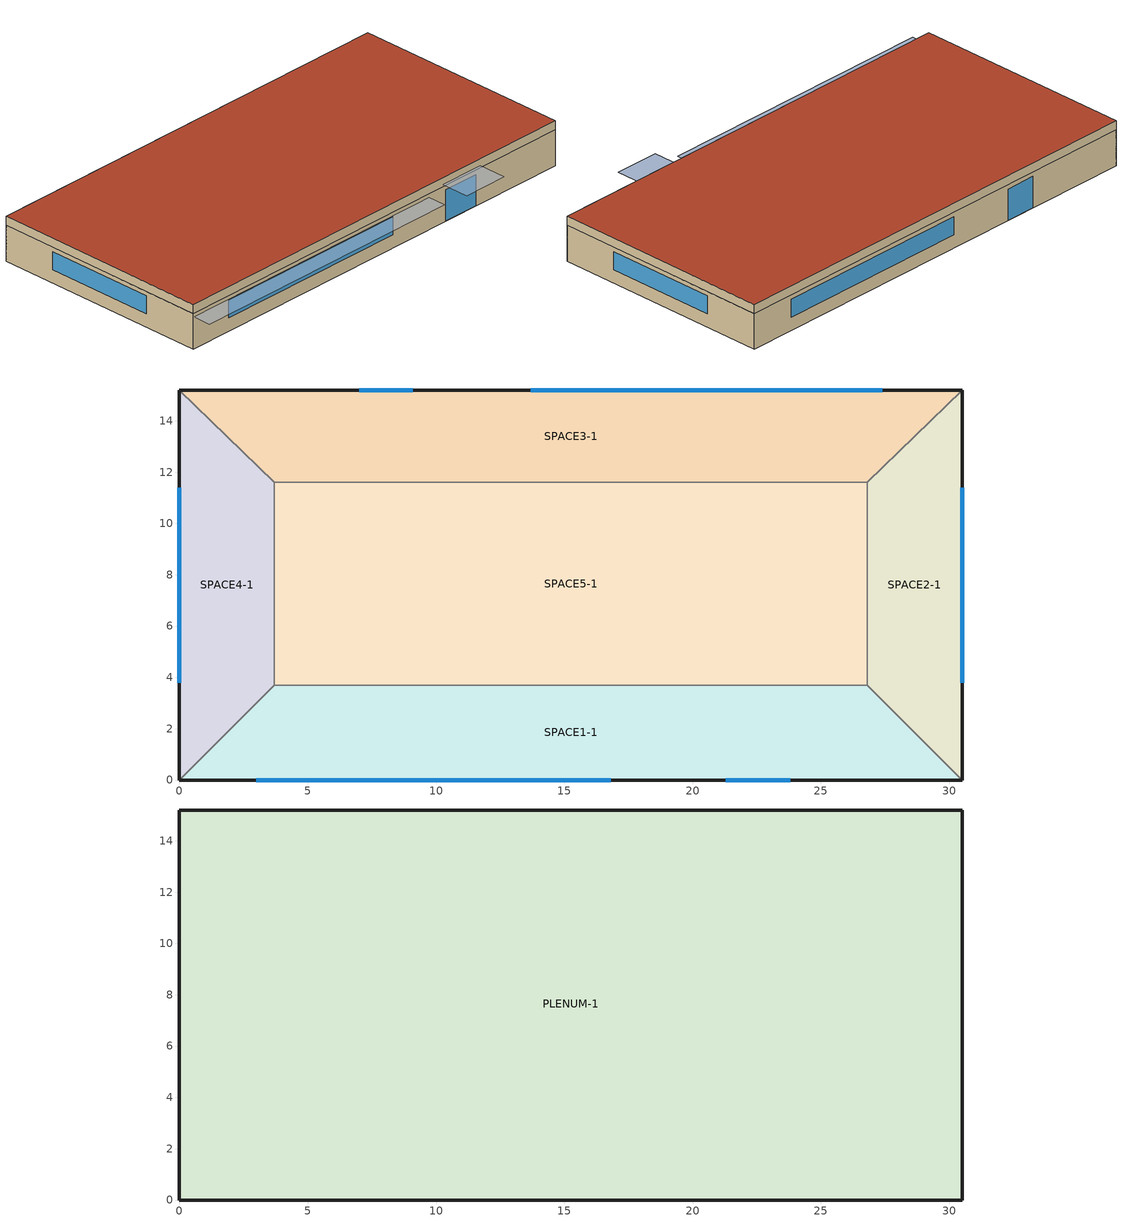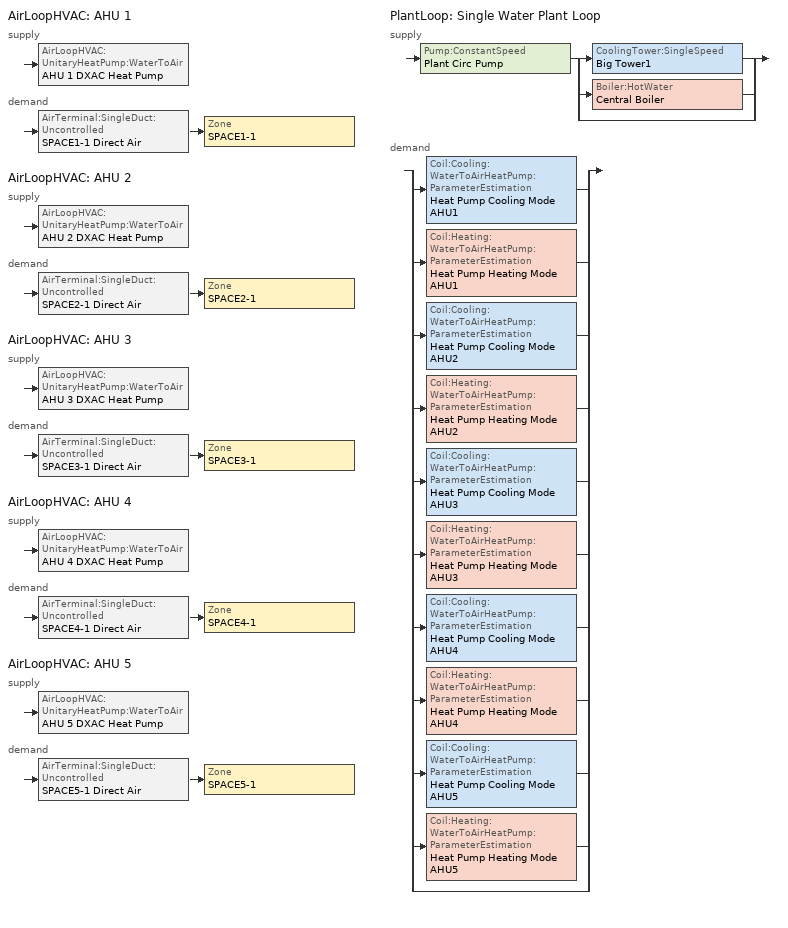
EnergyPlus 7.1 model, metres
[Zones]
SPACE1-1
 floor ground (FLOOR-SLAB-1): 26.8,3.7 30.5,0 0,0 3.7,3.7 z0
 wall outside (WALL-1): 0,0 30.5,0 z0:2.4
 wall to SPACE2-1 (INT-WALL-1): 30.5,0 26.8,3.7 z0:2.4
 wall to SPACE4-1 (INT-WALL-1): 3.7,3.7 0,0 z0:2.4
 wall to SPACE5-1 (INT-WALL-1): 26.8,3.7 3.7,3.7 z0:2.4
 window (Dbl Clr 3mm/13mm Air): 3,0 16.8,0 z0.9:2.1
 window (Sgl Grey 3mm): 21.3,0 23.8,0 z0:2.1
SPACE2-1
 floor ground (FLOOR-SLAB-1): 26.8,11.6 30.5,15.2 30.5,0 26.8,3.7 z0
 wall outside (WALL-1): 30.5,0 30.5,15.2 z0:2.4
 wall to SPACE3-1 (INT-WALL-1): 30.5,15.2 26.8,11.6 z0:2.4
 wall to SPACE5-1 (INT-WALL-1): 26.8,11.6 26.8,3.7 z0:2.4
 window (Dbl Clr 3mm/13mm Air): 30.5,3.8 30.5,11.4 z0.9:2.1
SPACE3-1
 floor ground (FLOOR-SLAB-1): 26.8,11.6 3.7,11.6 0,15.2 30.5,15.2 z0
 wall outside (WALL-1): 30.5,15.2 0,15.2 z0:2.4
 wall to SPACE4-1 (INT-WALL-1): 0,15.2 3.7,11.6 z0:2.4
 wall to SPACE5-1 (INT-WALL-1): 3.7,11.6 26.8,11.6 z0:2.4
 window (Dbl Clr 3mm/13mm Air): 27.4,15.2 13.7,15.2 z0.9:2.1
 window (Sgl Grey 3mm): 9.1,15.2 7,15.2 z0:2.1
SPACE4-1
 floor ground (FLOOR-SLAB-1): 3.7,3.7 0,0 0,15.2 3.7,11.6 z0
 wall outside (WALL-1): 0,15.2 0,0 z0:2.4
 wall to SPACE5-1 (INT-WALL-1): 3.7,3.7 3.7,11.6 z0:2.4
 window (Dbl Clr 3mm/13mm Air): 0,11.4 0,3.8 z0.9:2.1
SPACE5-1
 floor ground (FLOOR-SLAB-1): 26.8,11.6 26.8,3.7 3.7,3.7 3.7,11.6 z0
PLENUM-1
 floor to SPACE1-1 (CLNG-1): 26.8,3.7 30.5,0 0,0 3.7,3.7 z2.4
 floor to SPACE2-1 (CLNG-1): 26.8,11.6 30.5,15.2 30.5,0 26.8,3.7 z2.4
 floor to SPACE3-1 (CLNG-1): 26.8,11.6 3.7,11.6 0,15.2 30.5,15.2 z2.4
 floor to SPACE4-1 (CLNG-1): 3.7,3.7 0,0 0,15.2 3.7,11.6 z2.4
 floor to SPACE5-1 (CLNG-1): 26.8,11.6 26.8,3.7 3.7,3.7 3.7,11.6 z2.4
 wall outside (WALL-1): 0,0 30.5,0 30.5,15.2 0,15.2 0,0 z2.4:3
 roof outside (ROOF-1): 0,15.2 0,0 30.5,0 30.5,15.2 z3
shading: 0,-1.3 0,0 19.8,0 19.8,-1.3 z2.2; 21,-2 21,0 24.1,0 24.1,-2 z2.6
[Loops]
AirLoopHVAC 'AHU 1'
 supply: AirLoopHVAC:UnitaryHeatPump:WaterToAir 'AHU 1 DXAC Heat Pump'
 demand: AirTerminal:SingleDuct:Uncontrolled 'SPACE1-1 Direct Air' > Zone 'SPACE1-1'
AirLoopHVAC 'AHU 2'
 supply: AirLoopHVAC:UnitaryHeatPump:WaterToAir 'AHU 2 DXAC Heat Pump'
 demand: AirTerminal:SingleDuct:Uncontrolled 'SPACE2-1 Direct Air' > Zone 'SPACE2-1'
AirLoopHVAC 'AHU 3'
 supply: AirLoopHVAC:UnitaryHeatPump:WaterToAir 'AHU 3 DXAC Heat Pump'
 demand: AirTerminal:SingleDuct:Uncontrolled 'SPACE3-1 Direct Air' > Zone 'SPACE3-1'
AirLoopHVAC 'AHU 4'
 supply: AirLoopHVAC:UnitaryHeatPump:WaterToAir 'AHU 4 DXAC Heat Pump'
 demand: AirTerminal:SingleDuct:Uncontrolled 'SPACE4-1 Direct Air' > Zone 'SPACE4-1'
AirLoopHVAC 'AHU 5'
 supply: AirLoopHVAC:UnitaryHeatPump:WaterToAir 'AHU 5 DXAC Heat Pump'
 demand: AirTerminal:SingleDuct:Uncontrolled 'SPACE5-1 Direct Air' > Zone 'SPACE5-1'
PlantLoop 'Single Water Plant Loop'
 supply: Pump:ConstantSpeed 'Plant Circ Pump' > split
  | CoolingTower:SingleSpeed 'Big Tower1'
  | Boiler:HotWater 'Central Boiler'
  | bypass
 demand: split
  | Coil:Cooling:WaterToAirHeatPump:ParameterEstimation 'Heat Pump Cooling Mode AHU1'
  | Coil:Heating:WaterToAirHeatPump:ParameterEstimation 'Heat Pump Heating Mode AHU1'
  | Coil:Cooling:WaterToAirHeatPump:ParameterEstimation 'Heat Pump Cooling Mode AHU2'
  | Coil:Heating:WaterToAirHeatPump:ParameterEstimation 'Heat Pump Heating Mode AHU2'
  | Coil:Cooling:WaterToAirHeatPump:ParameterEstimation 'Heat Pump Cooling Mode AHU3'
  | Coil:Heating:WaterToAirHeatPump:ParameterEstimation 'Heat Pump Heating Mode AHU3'
  | Coil:Cooling:WaterToAirHeatPump:ParameterEstimation 'Heat Pump Cooling Mode AHU4'
  | Coil:Heating:WaterToAirHeatPump:ParameterEstimation 'Heat Pump Heating Mode AHU4'
  | Coil:Cooling:WaterToAirHeatPump:ParameterEstimation 'Heat Pump Cooling Mode AHU5'
  | Coil:Heating:WaterToAirHeatPump:ParameterEstimation 'Heat Pump Heating Mode AHU5'
  | bypass
[Building]
Building: North Axis {deg}=30; Terrain=City; Loads Convergence Tolerance Value=0.04; Temperature Convergence Tolerance Value {deltaC}=0.4; Solar Distribution=FullExterior; Maximum Number of Warmup Days=25; Minimum Number of Warmup Days=6
[Site:Location]
CHICAGO_IL_USA TMY2-94846: Latitude {deg}=41.78; Longitude {deg}=-87.75; Time Zone {hr}=-6; Elevation {m}=190
[SizingPeriod:DesignDay] Day of Month=21; Humidity Condition Type=Wetbulb; Barometric Pressure {Pa}=99063; Rain Indicator=No; Snow Indicator=No; Daylight Saving Time Indicator=No; Solar Model Indicator=ASHRAEClearSky
Name | Month | Day Type | Maximum Dry-Bulb Temperature {C} | Daily Dry-Bulb Temperature Range {deltaC} | Wetbulb or DewPoint at Maximum Dry-Bulb {C} | Wind Speed {m/s} | Wind Direction {deg} | Sky Clearness
CHICAGO_IL_USA Annual Heating 99% Design Conditions DB | 1 | WinterDesignDay | -17.3 | 0 | -17.3 | 4.9 | 270 | 0
CHICAGO_IL_USA Annual Cooling 1% Design Conditions DB/MCWB | 7 | SummerDesignDay | 31.5 | 10.7 | 23 | 5.3 | 230 | 1
[Site:GroundTemperature:BuildingSurface]
20.03, 20.03, 20.13, 20.3, 20.43, 20.52, 20.62, 20.77, 20.78, 20.55, 20.44, 20.2
[Material] Thermal Absorptance=0.9
Name | Roughness | Thickness {m} | Conductivity {W/m-K} | Density {kg/m3} | Specific Heat {J/kg-K} | Solar Absorptance | Visible Absorptance
RG01 | Rough | 0.0127 | 1.442 | 881 | 1674 | 0.65 | 0.65
BR01 | VeryRough | 0.0095 | 0.162 | 1121 | 1464 | 0.7 | 0.7
IN46 | VeryRough | 0.0762 | 0.023 | 24 | 1590 | 0.5 | 0.5
WD01 | MediumSmooth | 0.0191 | 0.115 | 513 | 1381 | 0.78 | 0.78
PW03 | MediumSmooth | 0.0127 | 0.115 | 545 | 1213 | 0.78 | 0.78
IN02 | Rough | 0.0901 | 0.043 | 10 | 837 | 0.75 | 0.75
GP01 | MediumSmooth | 0.0127 | 0.16 | 801 | 837 | 0.75 | 0.75
GP02 | MediumSmooth | 0.0159 | 0.16 | 801 | 837 | 0.75 | 0.75
CC03 | MediumRough | 0.1016 | 1.31 | 2243 | 837 | 0.65 | 0.65
[Material:NoMass]
MAT-CLNG-1: Roughness=Rough; Thermal Resistance {m2-K/W}=0.652259; Thermal Absorptance=0.65; Solar Absorptance=0.65; Visible Absorptance=0.65
[Material:AirGap]
AL21: Thermal Resistance {m2-K/W}=0.157
[Construction]
ROOF-1: RG01, BR01, IN46, WD01
WALL-1: WD01, PW03, IN02, GP01
CLNG-1: MAT-CLNG-1
FLOOR-SLAB-1: CC03
INT-WALL-1: GP02, AL21, GP02
Dbl Clr 3mm/13mm Air: CLEAR 3MM, AIR 13MM, CLEAR 3MM
Sgl Grey 3mm: GREY 3MM
[WindowMaterial:Gas]
AIR 13MM: Gas Type=Air; Thickness {m}=0.0127
[WindowMaterial:Glazing] Optical Data Type=SpectralAverage; Thickness {m}=0.003; Infrared Transmittance at Normal Incidence=0; Front Side Infrared Hemispherical Emissivity=0.84; Back Side Infrared Hemispherical Emissivity=0.84; Conductivity {W/m-K}=0.9
Name | Solar Transmittance at Normal Incidence | Front Side Solar Reflectance at Normal Incidence | Back Side Solar Reflectance at Normal Incidence | Visible Transmittance at Normal Incidence | Front Side Visible Reflectance at Normal Incidence | Back Side Visible Reflectance at Normal Incidence
CLEAR 3MM | 0.837 | 0.075 | 0.075 | 0.898 | 0.081 | 0.081
GREY 3MM | 0.626 | 0.061 | 0.061 | 0.611 | 0.061 | 0.061
[Zone] Type=1; Multiplier=1
Name | Ceiling Height {m} | Volume {m3}
PLENUM-1 | 0.6096 | 283.2
SPACE1-1; SPACE3-1 | 2.4384 | 239.247
SPACE2-1; SPACE4-1 | 2.4384 | 103.311
SPACE5-1 | 2.4384 | 447.683
[ZoneInfiltration:DesignFlowRate] Schedule=INFIL-SCH; Design Flow Rate Calculation Method=flow/zone; Constant Term Coefficient=0; Temperature Term Coefficient=0; Velocity Term Coefficient=0.2237; Velocity Squared Term Coefficient=0
Name | Zone or ZoneList | Design Flow Rate {m3/s}
SPACE1-1 Infil 1 | SPACE1-1 | 0.0167
SPACE2-1 Infil 1 | SPACE2-1 | 0.00717
SPACE3-1 Infil 1 | SPACE3-1 | 0.0167
SPACE4-1 Infil 1 | SPACE4-1 | 0.00717
SPACE5-1 Infil 1 | SPACE5-1 | 0.031089
[People] Number of People Schedule=OCCUPY-1; Number of People Calculation Method=people; Fraction Radiant=0.3; Activity Level Schedule=ActSchd
Name | Zone or ZoneList | Number of People
SPACE1-1 People 1 | SPACE1-1 | 11
SPACE2-1 People 1 | SPACE2-1 | 5
SPACE3-1 People 1 | SPACE3-1 | 11
SPACE4-1 People 1 | SPACE4-1 | 5
SPACE5-1 People 1 | SPACE5-1 | 20
[Lights] Schedule=LIGHTS-1; Design Level Calculation Method=LightingLevel; Return Air Fraction=0.2; Fraction Radiant=0.59; Fraction Visible=0.2; Fraction Replaceable=0
Name | Zone or ZoneList | Lighting Level {W}
SPACE1-1 Lights 1 | SPACE1-1 | 1584
SPACE2-1 Lights 1 | SPACE2-1 | 684
SPACE3-1 Lights 1 | SPACE3-1 | 1584
SPACE4-1 Lights 1 | SPACE4-1 | 684
SPACE5-1 Lights 1 | SPACE5-1 | 2964
[ElectricEquipment] Schedule=EQUIP-1; Design Level Calculation Method=EquipmentLevel; Fraction Latent=0; Fraction Radiant=0.3; Fraction Lost=0
Name | Zone or ZoneList | Design Level {W}
SPACE1-1 ElecEq 1 | SPACE1-1 | 1056
SPACE2-1 ElecEq 1 | SPACE2-1 | 456
SPACE3-1 ElecEq 1 | SPACE3-1 | 1056
SPACE4-1 ElecEq 1 | SPACE4-1 | 456
SPACE5-1 ElecEq 1 | SPACE5-1 | 1976
[Sizing:Plant]
Name | Loop Type | Design Loop Exit Temperature {C} | Loop Design Temperature Difference {deltaC}
Hot Water Loop | heating | 82 | 11
Chilled Water Loop | cooling | 7.22 | 6.67
[ZoneControl:Thermostat] Control Type Schedule=Zone Control Type Sched; Control 1=CoolingSetPoint; Control 2=HeatingSetpoint; Control 3=DualSetPoint
Name | Zone or ZoneList
SPACE1-1 Control | SPACE1-1
SPACE2-1 Control | SPACE2-1
SPACE3-1 Control | SPACE3-1
SPACE4-1 Control | SPACE4-1
SPACE5-1 Control | SPACE5-1
[ThermostatSetpoint:SingleHeating]
HeatingSetpoint: Setpoint Temperature Schedule=Htg-SetP-Sch
[ThermostatSetpoint:SingleCooling]
CoolingSetpoint: Setpoint Temperature Schedule=Clg-SetP-Sch
[ThermostatSetpoint:DualSetpoint]
DualSetPoint: Heating Setpoint Temperature Schedule=Htg-SetP-Sch; Cooling Setpoint Temperature Schedule=Clg-SetP-Sch
[Sizing:Zone] Zone Cooling Design Supply Air Temperature {C}=14; Zone Heating Design Supply Air Temperature {C}=50; Zone Cooling Design Supply Air Humidity Ratio {kg-H2O/kg-air}=0.008; Zone Heating Design Supply Air Humidity Ratio {kg-H2O/kg-air}=0.008; Zone Heating Sizing Factor=0; Zone Cooling Sizing Factor=0; Cooling Design Air Flow Method=DesignDay; Cooling Design Air Flow Rate {m3/s}=0; Heating Design Air Flow Method=DesignDay; Heating Design Air Flow Rate {m3/s}=0
Name | Design Specification Outdoor Air Object
SPACE1-1 | SZ DSOA SPACE1-1
SPACE2-1 | SZ DSOA SPACE2-1
SPACE3-1 | SZ DSOA SPACE3-1
SPACE4-1 | SZ DSOA SPACE4-1
SPACE5-1 | SZ DSOA SPACE5-1
[DesignSpecification:OutdoorAir] Outdoor Air Method=flow/person; Outdoor Air Flow per Person {m3/s-person}=0.00944; Outdoor Air Flow per Zone Floor Area {m3/s-m2}=0; Outdoor Air Flow per Zone {m3/s}=0
SZ DSOA SPACE1-1; SZ DSOA SPACE2-1; SZ DSOA SPACE3-1; SZ DSOA SPACE4-1; SZ DSOA SPACE5-1
[Zone equipment]
SPACE1-1: SPACE1-1 Direct Air
SPACE2-1: SPACE2-1 Direct Air
SPACE3-1: SPACE3-1 Direct Air
SPACE4-1: SPACE4-1 Direct Air
SPACE5-1: SPACE5-1 Direct Air
[AirTerminal:SingleDuct:Uncontrolled] Availability Schedule=FanAvailSched; Maximum Air Flow Rate {m3/s}=autosize
SPACE1-1 Direct Air; SPACE2-1 Direct Air; SPACE3-1 Direct Air; SPACE4-1 Direct Air; SPACE5-1 Direct Air
[Sizing:System] Type of Load to Size On=sensible; Design Outdoor Air Flow Rate {m3/s}=0; Minimum System Air Flow Ratio=1; Preheat Design Temperature {C}=7; Preheat Design Humidity Ratio {kg-H2O/kg-Air}=0.008; Precool Design Temperature {C}=11; Precool Design Humidity Ratio {kg-H2O/kg-Air}=0.008; Central Cooling Design Supply Air Temperature {C}=12; Central Heating Design Supply Air Temperature {C}=50; Sizing Option=noncoincident; 100% Outdoor Air in Cooling=no; 100% Outdoor Air in Heating=no; Central Cooling Design Supply Air Humidity Ratio {kg-H2O/kg-Air}=0.008; Central Heating Design Supply Air Humidity Ratio {kg-H2O/kg-Air}=0.008; Cooling Design Air Flow Method=DesignDay; Cooling Design Air Flow Rate {m3/s}=0; Heating Design Air Flow Method=DesignDay; Heating Design Air Flow Rate {m3/s}=0
AHU 1; AHU 2; AHU 3; AHU 4; AHU 5
[AirLoopHVAC] Design Supply Air Flow Rate {m3/s}=autosize
AHU 1; AHU 2; AHU 3; AHU 4; AHU 5
[AvailabilityManager:Scheduled] Schedule=FanAvailSched
AHU 1 Availability 1; AHU 2 Availability 1; AHU 3 Availability 1; AHU 4 Availability 1; AHU 5 Availability 1
[AirLoopHVAC:UnitaryHeatPump:WaterToAir] Availability Schedule=FanAvailSched; Supply Air Flow Rate {m3/s}=2; Heating Convergence=0.001; Cooling Convergence=0.001; Maximum Cycling Rate {cycles/hr}=2.5; Heat Pump Time Constant {s}=60; Fraction of On-Cycle Power Use=0.01; Heat Pump Fan Delay Time {s}=60; Maximum Supply Air Temperature from Supplemental Heater {C}=50; Maximum Outdoor Dry-Bulb Temperature for Supplemental Heater Operation {C}=21; Fan Placement=BlowThrough; Supply Air Fan Operating Mode Schedule=CyclingFanSch
Name | Controlling Zone or Thermostat Location | Supply Air Fan | Heating Coil | Cooling Coil | Supplemental Heating Coil
AHU 1 DXAC Heat Pump | SPACE1-1 | AHU 1 Supply Fan | Heat Pump Heating Mode AHU1 | Heat Pump Cooling Mode AHU1 | Heat Pump DX Supp Heating Coil AHU1
AHU 2 DXAC Heat Pump | SPACE2-1 | AHU 2 Supply Fan | Heat Pump Heating Mode AHU2 | Heat Pump Cooling Mode AHU2 | Heat Pump DX Supp Heating Coil AHU2
AHU 3 DXAC Heat Pump | SPACE3-1 | AHU 3 Supply Fan | Heat Pump Heating Mode AHU3 | Heat Pump Cooling Mode AHU3 | Heat Pump DX Supp Heating Coil AHU3
AHU 4 DXAC Heat Pump | SPACE4-1 | AHU 4 Supply Fan | Heat Pump Heating Mode AHU4 | Heat Pump Cooling Mode AHU4 | Heat Pump DX Supp Heating Coil AHU4
AHU 5 DXAC Heat Pump | SPACE5-1 | AHU 5 Supply Fan | Heat Pump Heating Mode AHU5 | Heat Pump Cooling Mode AHU5 | Heat Pump DX Supp Heating Coil AHU5
[Fan:OnOff] Availability Schedule=FanAvailSched; Fan Efficiency=0.7; Pressure Rise {Pa}=600; Maximum Flow Rate {m3/s}=2; Motor Efficiency=0.9; Motor In Airstream Fraction=1
AHU 1 Supply Fan; AHU 2 Supply Fan; AHU 3 Supply Fan; AHU 4 Supply Fan; AHU 5 Supply Fan
[Coil:Cooling:WaterToAirHeatPump:ParameterEstimation] Compressor Type=Scroll; Refrigerant Type=R22; Design Source Side Flow Rate {m3/s}=0.0015; Nominal Cooling Coil Capacity {W}=38000; Nominal Time for Condensate Removal to Begin {s}=0; Ratio of Initial Moisture Evaporation Rate and Steady State Latent Capacity=0; High Pressure Cutoff {Pa}=4000000; Low Pressure Cutoff {Pa}=0; Load Side Total Heat Transfer Coefficient {W/K}=3780.19; Load Side Outside Surface Heat Transfer Coefficient {W/K}=3411.03; Superheat Temperature at the Evaporator Outlet {C}=1.57066; Compressor Power Losses {W}=2235.29; Compressor Efficiency=1.34624; Refrigerant Volume Flow Rate {m3/s}=0.00974424; Volume Ratio=2.30803; Leak Rate Coefficient=0.020653; Source Side Heat Transfer Coefficient {W/K}=1927.57
Heat Pump Cooling Mode AHU1; Heat Pump Cooling Mode AHU2; Heat Pump Cooling Mode AHU3; Heat Pump Cooling Mode AHU4; Heat Pump Cooling Mode AHU5
[Coil:Heating:WaterToAirHeatPump:ParameterEstimation] Compressor Type=Scroll; Refrigerant Type=R22; Design Source Side Flow Rate {m3/s}=0.0015; Nominal Heating Coil Capacity {W}=38000; High Pressure Cutoff=4000000; Low Pressure Cutoff {Pa}=0; Load Side Total Heat Transfer Coefficient {W/K}=5795.05; Superheat Temperature at the Evaporator Outlet {C}=1.56696; Compressor Power Losses {W}=3913.38; Compressor Efficiency=1.26356; Refrigerant Volume Flow Rate {m3/s}=0.00699573; Volume Ratio=4.96167; Leak Rate Coefficient=2.0775e-06; Source Side Heat Transfer Coefficient {W/K}=4003.22
Heat Pump HEATING Mode AHU1; Heat Pump HEATING Mode AHU2; Heat Pump HEATING Mode AHU3; Heat Pump HEATING Mode AHU4; Heat Pump HEATING Mode AHU5
[Coil:Heating:Gas] Availability Schedule=FanAvailSched; Gas Burner Efficiency=0.8; Nominal Capacity {W}=32000
Heat Pump DX Supp Heating Coil AHU1; Heat Pump DX Supp Heating Coil AHU2; Heat Pump DX Supp Heating Coil AHU3; Heat Pump DX Supp Heating Coil AHU4; Heat Pump DX Supp Heating Coil AHU5
[PlantLoop]
Single Water Plant Loop: Fluid Type=Water; Plant Equipment Operation Scheme=Plant Loop Operation; Maximum Loop Temperature {C}=98; Minimum Loop Temperature {C}=10; Maximum Loop Flow Rate {m3/s}=0.007; Minimum Loop Flow Rate {m3/s}=0; Plant Loop Volume {m3}=autocalculate; Load Distribution Scheme=Sequential; Plant Loop Demand Calculation Scheme=DualSetPointDeadband
[SetpointManager:Scheduled:DualSetpoint] Control Variable=Temperature; High Setpoint Schedule=Plant Loop High Temp Schedule; Low Setpoint Schedule=Plant Loop Low Temp Schedule
Name | Setpoint Node or NodeList
Water Loop Setpoint Manager | Plant Supply Outlet Node
Central Boiler Setpoint Manager | Central Boiler Outlet Node
[PlantEquipmentOperationSchemes]
Plant Loop Operation: Control Scheme 1=Central Plant Heating Only; Control Scheme 1 Schedule=PlantHeatingOnSched; Control Scheme 2=Central Plant Cooling Only; Control Scheme 2 Schedule=PlantCoolingOnSched
[PlantEquipmentOperation:HeatingLoad]
Central Plant Heating Only: Load Range 1 Lower Limit {W}=0; Load Range 1 Upper Limit {W}=1000000; Range 1 Equipment List=heating plant
[PlantEquipmentList]
heating plant: Central Boiler
cooling plant: Big Tower1
[PlantEquipmentOperation:CoolingLoad]
Central Plant Cooling Only: Load Range 1 Lower Limit {W}=0; Load Range 1 Upper Limit {W}=1000000; Range 1 Equipment List=cooling plant
[CoolingTower:SingleSpeed]
Big Tower1: Design Water Flow Rate {m3/s}=0.007; Design Air Flow Rate {m3/s}=50; Fan Power at Design Air Flow Rate {W}=3000; U-Factor Times Area Value at Design Air Flow Rate {W/K}=2000; Air Flow Rate in Free Convection Regime {m3/s}=0; U-Factor Times Area Value at Free Convection Air Flow Rate {W/K}=0; Performance Input Method=UFactorTimesAreaAndDesignWaterFlowRate
[Pump:ConstantSpeed]
Plant Circ Pump: Rated Flow Rate {m3/s}=0.007; Rated Pump Head {Pa}=5000; Rated Power Consumption {W}=50; Motor Efficiency=0.87; Fraction of Motor Inefficiencies to Fluid Stream=0; Pump Control Type=CONTINUOUS
[Boiler:HotWater]
Central Boiler: Fuel Type=NaturalGas; Nominal Capacity {W}=150000; Nominal Thermal Efficiency=0.8; Efficiency Curve Temperature Evaluation Variable=LeavingBoiler; Normalized Boiler Efficiency Curve=BoilerEfficiency; Design Water Outlet Temperature {C}=81; Design Water Flow Rate {m3/s}=0.007; Minimum Part Load Ratio=0; Maximum Part Load Ratio=1.2; Optimum Part Load Ratio=1; Water Outlet Upper Temperature Limit {C}=100; Boiler Flow Mode=VariableFlow
[Schedule:Compact]
OCCUPY-1: Through: 12/31, For: Weekdays, Until: 8:00, 0, Until: 11:00, 1, Until: 12:00, 0.8, Until: 13:00, 0.4, Until: 14:00, 0.8, Until: 18:00, 1, Until: 19:00, 0.5, Until: 21:00, 0.1, Until: 24:00, 0, For: Weekends Holiday, Until: 24:00, 0, For: SummerDesignDay, Until: 8:00, 0, Until: 11:00, 1, Until: 12:00, 0.8, Until: 13:00, 0.4, Until: 14:00, 0.8, Until: 18:00, 1, Until: 19:00, 0.5, Until: 21:00, 0.1, Until: 24:00, 0, For: WinterDesignDay, Until: 24:00, 0, For: CustomDay1 CustomDay2, Until: 8:00, 0, Until: 11:00, 1, Until: 12:00, 0.8, Until: 13:00, 0.4, Until: 14:00, 0.8, Until: 18:00, 1, Until: 19:00, 0.5, Until: 21:00, 0.1, Until: 24:00, 0
LIGHTS-1: Through: 12/31, For: Weekdays, Until: 8:00, 0.05, Until: 9:00, 0.9, Until: 10:00, 0.95, Until: 11:00, 1, Until: 12:00, 0.95, Until: 13:00, 0.8, Until: 14:00, 0.9, Until: 18:00, 1, Until: 19:00, 0.6, Until: 21:00, 0.2, Until: 24:00, 0.05, For: Weekends Holiday, Until: 24:00, 0.05, For: SummerDesignDay, Until: 8:00, 0.05, Until: 9:00, 0.9, Until: 10:00, 0.95, Until: 11:00, 1, Until: 12:00, 0.95, Until: 13:00, 0.8, Until: 14:00, 0.9, Until: 18:00, 1, Until: 19:00, 0.6, Until: 21:00, 0.2, Until: 24:00, 0.05, For: WinterDesignDay, Until: 24:00, 0.05, For: CustomDay1 CustomDay2, Until: 8:00, 0.05, Until: 9:00, 0.9, Until: 10:00, 0.95, Until: 11:00, 1, Until: 12:00, 0.95, Until: 13:00, 0.8, Until: 14:00, 0.9, Until: 18:00, 1, Until: 19:00, 0.6, Until: 21:00, 0.2, Until: 24:00, 0.05
EQUIP-1: Through: 12/31, For: Weekdays, Until: 8:00, 0.02, Until: 9:00, 0.4, Until: 14:00, 0.9, Until: 15:00, 0.8, Until: 16:00, 0.7, Until: 18:00, 0.5, Until: 20:00, 0.3, Until: 24:00, 0.02, For: Weekends Holiday, Until: 24:00, 0.2, For: SummerDesignDay, Until: 8:00, 0.02, Until: 9:00, 0.4, Until: 14:00, 0.9, Until: 15:00, 0.8, Until: 16:00, 0.7, Until: 18:00, 0.5, Until: 20:00, 0.3, Until: 24:00, 0.02, For: WinterDesignDay, Until: 24:00, 0.2, For: CustomDay1 CustomDay2, Until: 8:00, 0.02, Until: 9:00, 0.4, Until: 14:00, 0.9, Until: 15:00, 0.8, Until: 16:00, 0.7, Until: 18:00, 0.5, Until: 20:00, 0.3, Until: 24:00, 0.02
INFIL-SCH: Through: 3/31, For: AllDays, Until: 24:00, 1, Through: 10/31, For: AllDays, Until: 24:00, 0, Through: 12/31, For: AllDays, Until: 24:00, 1
ACTSCHD: Through: 12/31, For: AllDays, Until: 24:00, 117.24
HTG-SETP-SCH: Through: 12/31, For: Weekdays, Until: 7:00, 12.8, Until: 18:00, 21.1, Until: 24:00, 12.8, For: Weekends Holiday, Until: 7:00, 12.8, Until: 13:00, 21.1, Until: 24:00, 12.8, For: SummerDesignDay, Until: 24:00, 12.8, For: WinterDesignDay, Until: 24:00, 21.1, For: CustomDay1 CustomDay2, Until: 7:00, 12.8, Until: 18:00, 21.1, Until: 24:00, 12.8
CLG-SETP-SCH: Through: 12/31, For: Weekdays, Until: 7:00, 40, Until: 18:00, 23.9, Until: 24:00, 40, For: Weekends Holiday, Until: 7:00, 40, Until: 13:00, 23.9, Until: 24:00, 32.2, For: SummerDesignDay, Until: 24:00, 23.9, For: WinterDesignDay, Until: 24:00, 40, For: CustomDay1 CustomDay2, Until: 7:00, 40, Until: 18:00, 23.9, Until: 24:00, 40
ZONE CONTROL TYPE SCHED: Through: 12/31, For: Weekdays weekends Holiday, Until: 24:00, 4, For: SummerDesignDay, Until: 24:00, 2, For: WinterDesignDay, Until: 24:00, 1, For: CustomDay1 CustomDay2, Until: 24:00, 4
FANAVAILSCHED: Through: 3/31, For: AllDays, Until: 24:00, 1, Through: 9/30, For: Weekdays, Until: 7:00, 0, Until: 17:00, 1, Until: 24:00, 0, For: Weekends Holiday, Until: 24:00, 0, For: SummerDesignDay WinterDesignDay, Until: 24:00, 1, For: CustomDay1 CustomDay2, Until: 24:00, 0, Through: 12/31, For: AllDays, Until: 24:00, 1
PLANT LOOP HIGH TEMP SCHEDULE: Through: 12/31, For: AllDays, Until: 24:00, 32.22
PLANT LOOP LOW TEMP SCHEDULE: Through: 12/31, For: AllDays, Until: 24:00, 15.56
PLANTHEATINGONSCHED; PLANTCOOLINGONSCHED: Through: 3/31, For: AllDays, Until: 24:00, 1, Through: 9/30, For: AllDays, Until: 24:00, 1, Through: 12/31, For: AllDays, Until: 24:00, 1
CYCLINGFANSCH: Through: 12/31, For: AllDays, Until: 24:00, 0
[Curve:Quadratic]
BoilerEfficiency: Coefficient1 Constant=1; Coefficient2 x=0; Coefficient3 x**2=0; Minimum Value of x=0; Maximum Value of x=1
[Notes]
5ZoneWLHPPlantLoopTower.idf
Basic file description:  1 story building divided into 4 exterior and one interior conditioned zones and return plenum.
Highlights:   The equipment being used is 5 air loops to serve each zone with a water
to air heat pump serving each zone.  All of the heat pumps are tied to a single
plant loop with a Boiler and Tower providing heating or cooling when it exceeds
the High or Low setpoint provided by the DualSetpOintDeadband load calculation option and
the Dual setpoint manager for the Plant Loop.
Simulation Location/Run: CHICAGO_IL_USA TMY2-94846, 2 design days, 2 run periods,
Run Control executes the run periods using the weather file
Location:                Chicago, IL
Design Days:             CHICAGO_IL_USA Annual Heating 99% Design Conditions DB, MaxDB= -17.3°C
CHICAGO_IL_USA Annual Cooling 1% Design Conditions, MaxDB=  31.5°C MCWB=  23.0°C
Run Period (Weather File): Winter 1/14, Summer 7/7, CHICAGO_IL_USA TMY2-94846
Run Control:             Zone and System sizing with design day simulations (design days run)
Building: Single floor rectangular building 100 ft x 50 ft. 5 zones - 4 exterior, 1 interior, zone height 8 feet.
Exterior zone depth is 12 feet. There is a 2 foot high return plenum: the overall building height is
10 feet. There are windows on all 4 facades; the south and north facades have glass doors.
The south facing glass is shaded by overhangs. The walls are woodshingle over plywood, R11 insulation,
and gypboard. The roof is a gravel built up roof with R-3 mineral board insulation and plywood sheathing.
The windows are of various single and double pane construction with 3mm and 6mm glass and either 6mm or
13mm argon or air gap.  The window to wall ratio is approxomately 0.29.
The south wall and door have overhangs.
The building is oriented 30 degrees east of north.
Floor Area:        463.6 m2 (5000 ft2)
Number of Stories: 1
Zone Description Details:
Internal gains description:     lighting is 1.5 watts/ft2, office equip is 1.0 watts/ft2. There is 1 occupant
per 100 ft2 of floor area. The infiltration is 0.25 air changes per hour.
Interzone Surfaces:             6 interzone surfaces (see diagram)
Internal Mass:                  None
Windows:                        4 ea.: 1) Double pane clear, 3mm glass, 13mm air gap
2) Double pane clear, 3mm glass, 13mm argon gap
3) Double pane clear, 6mm glass, 6mm air gap
4) Double pane lowE,  6mm lowE glass outside, 6mm air gap, 6mm clear glass
Doors:                          2 ea.:    Single pane grey,  3mm glass
Detached Shading:               None
Daylight:                       None
Natural Ventilation:            None
Compact Schedules:              Yes
HVAC:                           The equipment being used is 5 air loops to serve each zone with a water
to air heat pump serving each zone.  All of the heat pumps are tied to a single
plant loop with a Boiler and Tower providing heating or cooling when it exceeds
the High or Low setpoint provided by the DualSetpOintDeadband load calculation option and
the Dual setpoint manager for the Plant Loop.
Zonal Equipment:                Water Loop Heat PUmp
Central Air Handling Equipment: Yes
System Equipment Autosize:      Yes
Purchased Cooling:              None
Purchased Heating:              None
Coils:                          COIL:WATERTOAIRHP:PARAMETERESTIMATION:COOLING, COIL:WATERTOAIRHP:PARAMETERESTIMATION:HEATING
Pumps:                          Pump:VariableSpeed
Boilers:                        Boiler:HotWater
Chillers:                       Chiller:Electric
Standard Reports:               None
Timestep or Hourly Variables:   Hourly
Time bins Report:               None
HTML Report:                    None
Environmental Emissions:        None
Utility Tariffs:                None
